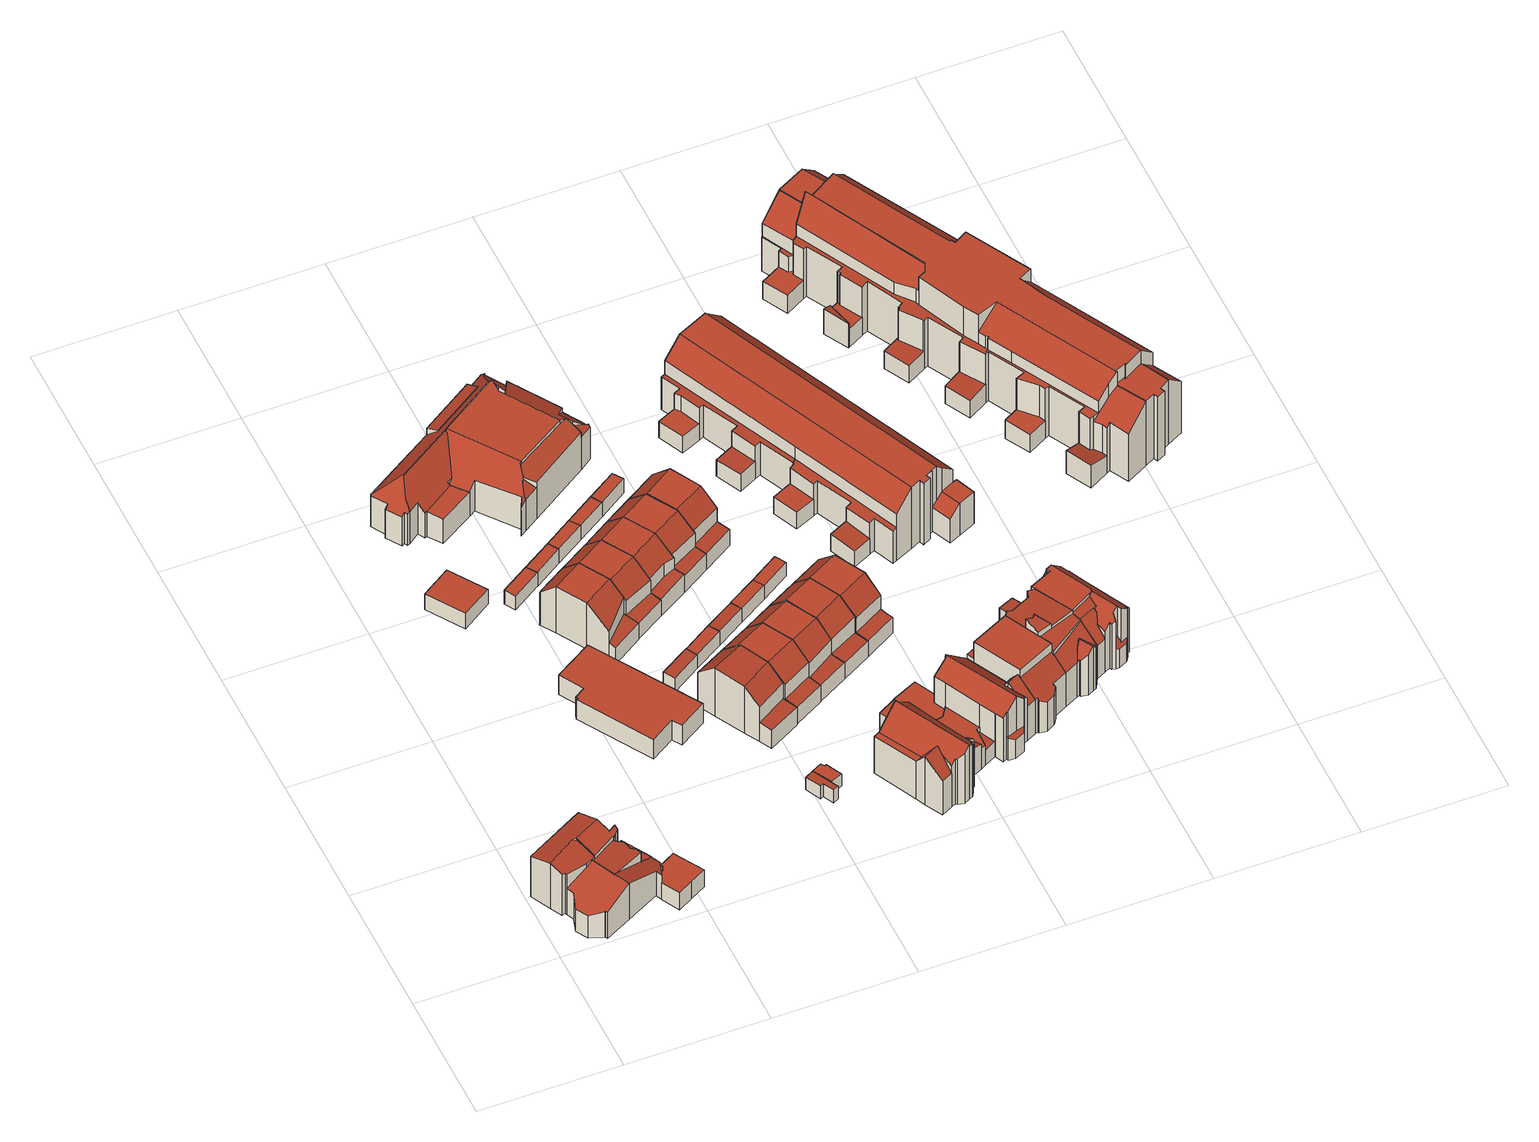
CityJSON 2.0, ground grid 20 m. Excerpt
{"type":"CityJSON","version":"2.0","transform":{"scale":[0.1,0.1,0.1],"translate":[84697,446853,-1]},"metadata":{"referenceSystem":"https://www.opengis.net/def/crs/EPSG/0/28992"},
"CityObjects":{
"building1":{"type":"Building","attributes":{"yearOfConstruction":1870},"geometry":[{"type":"MultiSurface","lod":"2","boundaries":[[[0,1,2,3,4,5,6,7,8,9,10,11,12,13,14,15,16,17,18,19,20,21,22,23,24,25]],[[16,15,26,27,28]],[[29,30,31,32]],[[20,19,33,34]],[[35,36,37,38]],[[15,14,39,26]],[[19,18,40,33]],[[13,12,41,42]],[[14,13,42,39]],[[12,11,43,41]],[[11,10,44,43]],[[45,46,47,48]],[[30,45,48,31]],[[49,50,51,52]],[[53,54,50,55]],[[9,8,56,57]],[[10,9,57,44]],[[5,4,58,59]],[[6,5,59,60]],[[3,2,61,62]],[[4,3,62,58]],[[63,25,24,64,65]],[[18,17,66,40]],[[17,16,28,66]],[[8,7,67,56]],[[7,6,60,68,67]],[[24,23,69,64]],[[70,69,71,72]],[[1,0,73,74]],[[2,1,74,61]],[[75,47,76,77]],[[78,79,75,77,80]],[[26,49,52,27]],[[21,20,34,81]],[[82,83,84]],[[47,46,85,86,76]],[[69,23,22,87,71]],[[85,70,72,86]],[[60,88,89,68]],[[88,35,38,89]],[[36,73,90,37]],[[84,91,92,82]],[[22,21,81,87]],[[73,0,25,63,90]],[[91,78,80,92]],[[93,94,29,32,95]],[[50,54,79,78,51]],[[65,96,63]],[[93,96,94]],[[55,97,53]],[[95,97,93]],[[26,39,42,41,43,44,57,56,55,50,49]],[[36,35,88,60,59,58,62,61,74,73]],[[81,34,33,40,83,82]],[[78,91,84,83,40,66,28,27,52,51]],[[97,95,32,31,48,47,75,79,54,53]],[[96,65,64,69,70,85,46,45,30,29,94]],[[97,55,56,67,68,89,38,37,90,63,96,93]],[[82,92,80,77,76,86,72,71,87,81]]],"semantics":{"surfaces":[{"type":"GroundSurface"},{"type":"WallSurface"},{"type":"RoofSurface"}],"values":[0,1,1,1,1,1,1,1,1,1,1,1,1,1,1,1,1,1,1,1,1,1,1,1,1,1,1,1,1,1,1,1,1,1,1,1,1,1,1,1,1,1,1,1,1,1,1,1,1,1,1,2,2,2,2,2,2,2,2]}}]},
"building2":{"type":"Building","attributes":{"yearOfConstruction":1996},"geometry":[{"type":"MultiSurface","lod":"2","boundaries":[[[98,99,100,101]],[[101,100,102,103]],[[100,99,104,102]],[[99,98,105,104]],[[98,101,103,105]],[[103,102,104,105]]],"semantics":{"surfaces":[{"type":"GroundSurface"},{"type":"WallSurface"},{"type":"RoofSurface"}],"values":[0,1,1,1,1,2]}}]},
"building3":{"type":"Building","attributes":{"yearOfConstruction":2024},"geometry":[{"type":"MultiSurface","lod":"2","boundaries":[[[106,107,108,109,110,111,112,113,114,115]],[[106,115,116,117]],[[115,114,118,116]],[[107,106,117,119]],[[114,113,120,118]],[[113,112,121,120]],[[112,111,122,121]],[[108,107,119,123]],[[109,108,123,124]],[[110,109,124,125]],[[111,110,125,122]],[[125,124,123,119,117,116,118,120,121,122]]],"semantics":{"surfaces":[{"type":"GroundSurface"},{"type":"WallSurface"},{"type":"RoofSurface"}],"values":[0,1,1,1,1,1,1,1,1,1,1,2]}}]},
"building4":{"type":"Building","attributes":{"yearOfConstruction":1978},"geometry":[{"type":"MultiSurface","lod":"2","boundaries":[[[126,127,128,129]],[[129,128,130,131]],[[128,127,132,130]],[[127,126,133,132]],[[126,129,131,133]],[[131,130,132,133]]],"semantics":{"surfaces":[{"type":"GroundSurface"},{"type":"WallSurface"},{"type":"RoofSurface"}],"values":[0,1,1,1,1,2]}}]},
"building5":{"type":"Building","attributes":{"yearOfConstruction":1978},"geometry":[{"type":"MultiSurface","lod":"2","boundaries":[[[134,135,136,137,138,139,140,141,142,143,144,145]],[[136,135,146,147]],[[137,136,147,148]],[[140,139,149,150]],[[141,140,150,151]],[[139,138,152,149]],[[151,152,153,154]],[[142,141,151,154,155]],[[135,134,156,146]],[[143,142,155,157]],[[145,144,158,159]],[[144,143,157,158]],[[134,145,159,156]],[[152,138,137,148,153]],[[151,150,149,152]],[[155,148,147,157]],[[159,158,157,147,146,156]],[[148,155,154,153]]],"semantics":{"surfaces":[{"type":"GroundSurface"},{"type":"WallSurface"},{"type":"RoofSurface"}],"values":[0,1,1,1,1,1,1,1,1,1,1,1,1,1,2,2,2,2]}}]},
"building6":{"type":"Building","attributes":{"yearOfConstruction":1978},"geometry":[{"type":"MultiSurface","lod":"2","boundaries":[[[160,161,162,163]],[[163,162,164,130]],[[162,161,165,164]],[[161,160,132,165]],[[160,163,130,132]],[[130,164,165,132]]],"semantics":{"surfaces":[{"type":"GroundSurface"},{"type":"WallSurface"},{"type":"RoofSurface"}],"values":[0,1,1,1,1,2]}}]},
"building7":{"type":"Building","attributes":{"yearOfConstruction":1978},"geometry":[{"type":"MultiSurface","lod":"2","boundaries":[[[166,167,168,169]],[[167,166,170,171]],[[168,167,171,172]],[[169,168,172,173]],[[166,169,173,170]],[[173,172,171,170]]],"semantics":{"surfaces":[{"type":"GroundSurface"},{"type":"WallSurface"},{"type":"RoofSurface"}],"values":[0,1,1,1,1,2]}}]},
"building8":{"type":"Building","attributes":{"yearOfConstruction":1918},"geometry":[{"type":"MultiSurface","lod":"2","boundaries":[[[174,175,176,177,178,179,180]],[[174,180,181,182]],[[179,178,183,184]],[[178,177,185,183]],[[177,176,186,185]],[[180,179,184,181]],[[176,175,187,186]],[[175,174,182,187]],[[182,181,184,183,185,186,187]]],"semantics":{"surfaces":[{"type":"GroundSurface"},{"type":"WallSurface"},{"type":"RoofSurface"}],"values":[0,1,1,1,1,1,1,1,2]}}]},
"building9":{"type":"Building","attributes":{"yearOfConstruction":1978},"geometry":[{"type":"MultiSurface","lod":"2","boundaries":[[[188,189,190,191,192,193,194,195,196,197]],[[191,190,198,149]],[[190,189,199,198]],[[196,195,146,200]],[[195,194,147,146]],[[194,193,201,147]],[[192,191,149,202]],[[202,199,203,204]],[[197,196,200,205]],[[188,197,205,206]],[[193,192,202,204,201]],[[199,189,188,206,203]],[[202,149,198,199]],[[205,200,146,147]],[[205,147,201,206]],[[206,201,204,203]]],"semantics":{"surfaces":[{"type":"GroundSurface"},{"type":"WallSurface"},{"type":"RoofSurface"}],"values":[0,1,1,1,1,1,1,1,1,1,1,1,2,2,2,2]}}]},
"building10":{"type":"Building","attributes":{"yearOfConstruction":1847},"geometry":[{"type":"MultiSurface","lod":"2","boundaries":[[[207,208,209,210,211,212,213,214,215,216,217,218,219,220,221,222,223,224,225,226,227,228,229,230,231,232,233]],[[216,215,234,235]],[[217,216,235,236]],[[215,214,237,234]],[[214,213,238,239,237]],[[240,241,242,243]],[[211,210,244,245]],[[246,247,248,249]],[[250,220,219,251,252]],[[250,252,253]],[[231,230,254,255]],[[210,209,256,244]],[[257,258,259,260]],[[209,208,261,256]],[[221,220,250,262]],[[263,264,265]],[[258,266,259]],[[260,267,257]],[[268,267,261]],[[249,269,246]],[[225,224,270,271]],[[270,224,223,272,273]],[[232,231,255,274,275]],[[255,276,274]],[[265,277,254,278,263]],[[265,279,277]],[[233,232,275,280]],[[281,282,283,284]],[[270,273,285]],[[223,222,286,272]],[[212,211,245,287]],[[213,212,287,238]],[[238,288,239]],[[254,230,229,240,243,278]],[[229,228,289,240]],[[290,286,291,292]],[[293,294,295]],[[296,294,297]],[[297,298,296]],[[299,298,300]],[[247,301,302]],[[247,302,303,304,248]],[[261,208,207,305,268]],[[306,307,242]],[[308,309,310]],[[228,227,311,312,289]],[[227,226,313,311]],[[314,315,313]],[[284,316,281]],[[317,318,319]],[[271,318,320]],[[295,317,319,293]],[[242,241,321,306]],[[311,321,312]],[[286,222,221,262,322,291]],[[262,323,324,322]],[[323,290,292,324]],[[218,217,236,325]],[[219,218,325,251]],[[282,308,310,283]],[[207,233,280,305]],[[313,226,225,271,320,314]],[[303,299,300,304]],[[267,260,244,256,261]],[[247,246,288,238,287,245,244,260,259,266,301]],[[321,311,313,315,326,307,306]],[[319,318,271,270,285,327,300,298,297,294,293]],[[321,241,240,289,312]],[[292,291,322,324]],[[325,236,235,234,237,239,288,246,269,253,252,251]],[[300,327,285,273,272,286,290,323,262,250,253,269,249,248,304]],[[264,263,278,243,242,307,326,309,308,282,281,316]],[[276,255,254,277,279]],[[316,284,283,303,302,301,266,258,257,267,268,305,280,275,274,276,279,265,264]],[[320,318,317,310,309,326,315,314]],[[303,283,310,317,295,294,296,298,299]]],"semantics":{"surfaces":[{"type":"GroundSurface"},{"type":"WallSurface"},{"type":"RoofSurface"}],"values":[0,1,1,1,1,1,1,1,1,1,1,1,1,1,1,1,1,1,1,1,1,1,1,1,1,1,1,1,1,1,1,1,1,1,1,1,1,1,1,1,1,1,1,1,1,1,1,1,1,1,1,1,1,1,1,1,1,1,1,1,1,1,1,2,2,2,2,2,2,2,2,2,2,2,2,2]}}]},
"building11":{"type":"Building","attributes":{"yearOfConstruction":1978},"geometry":[{"type":"MultiSurface","lod":"2","boundaries":[[[328,329,330,331,332,333,334,335,336,337]],[[337,336,338,339]],[[336,335,340,338]],[[341,340,342,343]],[[332,331,344,345]],[[331,330,346,344]],[[328,337,339,341]],[[333,332,345,347]],[[334,333,347,348]],[[340,335,334,348,342]],[[330,329,349,346]],[[329,328,341,343,349]],[[339,338,340,341]],[[345,344,346,347]],[[348,347,346,349]],[[343,342,348,349]]],"semantics":{"surfaces":[{"type":"GroundSurface"},{"type":"WallSurface"},{"type":"RoofSurface"}],"values":[0,1,1,1,1,1,1,1,1,1,1,1,2,2,2,2]}}]},
"building12":{"type":"Building","attributes":{"yearOfConstruction":1918},"geometry":[{"type":"MultiSurface","lod":"2","boundaries":[[[350,351,352,353,354,355]],[[352,351,356,357]],[[353,352,357,358]],[[350,355,359,181]],[[351,350,181,356]],[[355,354,360,359]],[[354,353,358,360]],[[358,357,356,181,359,360]]],"semantics":{"surfaces":[{"type":"GroundSurface"},{"type":"WallSurface"},{"type":"RoofSurface"}],"values":[0,1,1,1,1,1,1,2]}}]},
"building13":{"type":"Building","attributes":{"yearOfConstruction":1978},"geometry":[{"type":"MultiSurface","lod":"2","boundaries":[[[161,361,362,162]],[[162,362,363,164]],[[362,361,364,363]],[[361,161,165,364]],[[161,162,164,165]],[[164,363,364,165]]],"semantics":{"surfaces":[{"type":"GroundSurface"},{"type":"WallSurface"},{"type":"RoofSurface"}],"values":[0,1,1,1,1,2]}}]},
"building14":{"type":"Building","attributes":{"yearOfConstruction":1978},"geometry":[{"type":"MultiSurface","lod":"2","boundaries":[[[169,365,366,166]],[[166,366,367,170]],[[366,365,368,367]],[[365,169,369,368]],[[169,166,170,369]],[[170,367,368,369]]],"semantics":{"surfaces":[{"type":"GroundSurface"},{"type":"WallSurface"},{"type":"RoofSurface"}],"values":[0,1,1,1,1,2]}}]},
"building15":{"type":"Building","attributes":{"yearOfConstruction":1978},"geometry":[{"type":"MultiSurface","lod":"2","boundaries":[[[370,371,372,373,190,374,188,197,196,375]],[[190,373,376,377]],[[374,190,377,378]],[[378,379,380,381]],[[375,196,200,382]],[[196,197,205,200]],[[370,375,382,383]],[[197,188,206,205]],[[188,374,378,381,206]],[[371,370,383,384]],[[373,372,385,376]],[[379,385,386,380]],[[385,372,371,384,386]],[[382,200,205,383]],[[383,205,206,384]],[[379,378,377,376,385]],[[384,206,381,380,386]]],"semantics":{"surfaces":[{"type":"GroundSurface"},{"type":"WallSurface"},{"type":"RoofSurface"}],"values":[0,1,1,1,1,1,1,1,1,1,1,1,1,2,2,2,2]}}]},
"building16":{"type":"Building","attributes":{"yearOfConstruction":1978},"geometry":[{"type":"MultiSurface","lod":"2","boundaries":[[[387,388,389,390,391,392,393,394,395,396]],[[391,390,397,338]],[[398,399,400,401]],[[396,395,345,402]],[[399,389,388,403,400]],[[395,394,404,345]],[[387,396,402,405]],[[390,389,399,397]],[[394,393,348,404]],[[393,392,398,401,348]],[[392,391,338,398]],[[388,387,405,403]],[[402,345,404,405]],[[338,397,399,398]],[[403,405,404,348]],[[348,401,400,403]]],"semantics":{"surfaces":[{"type":"GroundSurface"},{"type":"WallSurface"},{"type":"RoofSurface"}],"values":[0,1,1,1,1,1,1,1,1,1,1,1,2,2,2,2]}}]},
"building17":{"type":"Building","attributes":{"yearOfConstruction":1978},"geometry":[{"type":"MultiSurface","lod":"2","boundaries":[[[361,406,407,362]],[[362,407,408,363]],[[407,406,409,408]],[[406,361,364,409]],[[361,362,363,364]],[[363,408,409,364]]],"semantics":{"surfaces":[{"type":"GroundSurface"},{"type":"WallSurface"},{"type":"RoofSurface"}],"values":[0,1,1,1,1,2]}}]},
"building18":{"type":"Building","attributes":{"yearOfConstruction":1978},"geometry":[{"type":"MultiSurface","lod":"2","boundaries":[[[410,366,365,411]],[[366,410,412,413]],[[365,366,413,368]],[[411,365,368,414]],[[410,411,414,412]],[[414,368,413,412]]],"semantics":{"surfaces":[{"type":"GroundSurface"},{"type":"WallSurface"},{"type":"RoofSurface"}],"values":[0,1,1,1,1,2]}}]},
"building19":{"type":"Building","attributes":{"yearOfConstruction":1978},"geometry":[{"type":"MultiSurface","lod":"2","boundaries":[[[415,373,416,371,370,375,417,418,419,420]],[[373,415,421,422]],[[416,373,422,423]],[[423,424,425,426]],[[417,375,382,427]],[[375,370,383,382]],[[418,417,427,428]],[[415,420,424,421]],[[419,418,428,429]],[[371,416,423,426,384]],[[370,371,384,383]],[[424,420,419,429,425]],[[427,382,383,428]],[[424,423,422,421]],[[384,429,428,383]],[[429,384,426,425]]],"semantics":{"surfaces":[{"type":"GroundSurface"},{"type":"WallSurface"},{"type":"RoofSurface"}],"values":[0,1,1,1,1,1,1,1,1,1,1,1,2,2,2,2]}}]},
"building20":{"type":"Building","attributes":{"yearOfConstruction":1978},"geometry":[{"type":"MultiSurface","lod":"2","boundaries":[[[430,431,432,433,434,435,436,437,438,439]],[[439,438,440,397]],[[438,437,441,440]],[[442,441,443,444]],[[430,439,397,442]],[[431,430,442,444,445]],[[432,431,445,446]],[[441,437,436,447,443]],[[436,435,448,447]],[[433,432,446,402]],[[435,434,449,448]],[[434,433,402,449]],[[397,440,441,442]],[[445,444,443,447]],[[446,445,447,448]],[[402,446,448,449]]],"semantics":{"surfaces":[{"type":"GroundSurface"},{"type":"WallSurface"},{"type":"RoofSurface"}],"values":[0,1,1,1,1,1,1,1,1,1,1,1,2,2,2,2]}}]},
"building21":{"type":"Building","attributes":{"yearOfConstruction":1978},"geometry":[{"type":"MultiSurface","lod":"2","boundaries":[[[406,450,451,407]],[[407,451,452,408]],[[451,450,453,452]],[[450,406,409,453]],[[406,407,408,409]],[[408,452,453,409]]],"semantics":{"surfaces":[{"type":"GroundSurface"},{"type":"WallSurface"},{"type":"RoofSurface"}],"values":[0,1,1,1,1,2]}}]},
"building22":{"type":"Building","attributes":{"yearOfConstruction":1913},"geometry":[{"type":"MultiSurface","lod":"2","boundaries":[[[454,455,456,457,458,459,460,461,462,463,464,465,466,467,468,469,470,471,472,473,474,475,476,477]],[[468,467,478,479]],[[467,466,480,478]],[[464,463,481,482]],[[466,465,483,480]],[[462,461,484,485]],[[463,462,485,481]],[[476,475,486,487]],[[488,486,489,490]],[[460,459,491,492,493]],[[454,477,494,495]],[[455,454,495,496]],[[471,470,497,498]],[[472,471,498,499]],[[477,476,487,494]],[[486,475,474,500,489]],[[465,464,482,483]],[[461,460,493,484]],[[501,502,503,504]],[[458,457,501,504,505]],[[506,507,508,509,510]],[[511,456,455,496,512]],[[502,507,506,503]],[[459,458,505,491]],[[491,506,510,492]],[[513,514,515]],[[516,511,512,517]],[[457,456,511,501]],[[474,473,518,500]],[[473,472,499,518]],[[519,513,515,520]],[[470,469,521,497]],[[520,522,519]],[[523,522,521]],[[521,469,468,479,523]],[[517,524,525,526]],[[524,488,490,525]],[[508,516,517,526,509]],[[491,505,504,503,506]],[[527,500,518,499]],[[499,498,515,514,527]],[[522,520,515,498,497,521]],[[526,525,490,483,482,481,485,484,493,492,510,509]],[[524,517,512,496,495,494,487,486,488]],[[490,489,500,527,514,513,519,522,523,479,478,480,483]],[[508,507,502,501,511,516]]],"semantics":{"surfaces":[{"type":"GroundSurface"},{"type":"WallSurface"},{"type":"RoofSurface"}],"values":[0,1,1,1,1,1,1,1,1,1,1,1,1,1,1,1,1,1,1,1,1,1,1,1,1,1,1,1,1,1,1,1,1,1,1,1,1,1,2,2,2,2,2,2,2,2]}}]},
"building23":{"type":"Building","attributes":{"yearOfConstruction":1978},"geometry":[{"type":"MultiSurface","lod":"2","boundaries":[[[528,410,411,529]],[[410,528,530,412]],[[411,410,412,531]],[[529,411,531,532]],[[528,529,532,530]],[[532,531,412,530]]],"semantics":{"surfaces":[{"type":"GroundSurface"},{"type":"WallSurface"},{"type":"RoofSurface"}],"values":[0,1,1,1,1,2]}}]},
"building24":{"type":"Building","attributes":{"yearOfConstruction":1978},"geometry":[{"type":"MultiSurface","lod":"2","boundaries":[[[533,534,535,417,536,537,538,539,540,415]],[[415,540,541,421]],[[535,534,542,543]],[[536,417,427,544]],[[417,535,543,427]],[[538,537,545,546]],[[537,536,544,545]],[[540,539,547,541]],[[547,539,538,546,548]],[[534,533,549,550,542]],[[533,415,421,549]],[[549,547,548,550]],[[544,427,543,545]],[[546,545,543,542]],[[548,546,542,550]],[[549,421,541,547]]],"semantics":{"surfaces":[{"type":"GroundSurface"},{"type":"WallSurface"},{"type":"RoofSurface"}],"values":[0,1,1,1,1,1,1,1,1,1,1,1,2,2,2,2]}}]},
"building25":{"type":"Building","attributes":{"yearOfConstruction":1978},"geometry":[{"type":"MultiSurface","lod":"2","boundaries":[[[435,434,551,552,553,554,555,438,437,556]],[[438,555,557,558]],[[435,556,559,560]],[[551,434,449,561]],[[556,437,441,443,559]],[[553,552,562,563]],[[434,435,560,449]],[[552,551,561,562]],[[564,554,553,563,565]],[[441,564,565,443]],[[437,438,558,441]],[[555,554,564,557]],[[562,560,559,563]],[[561,449,560,562]],[[565,563,559,443]],[[564,441,558,557]]],"semantics":{"surfaces":[{"type":"GroundSurface"},{"type":"WallSurface"},{"type":"RoofSurface"}],"values":[0,1,1,1,1,1,1,1,1,1,1,1,2,2,2,2]}}]},
"building26":{"type":"Building","attributes":{"yearOfConstruction":1978},"geometry":[{"type":"MultiSurface","lod":"2","boundaries":[[[566,528,529,567]],[[528,566,568,569]],[[529,528,569,532]],[[567,529,532,570]],[[566,567,570,568]],[[570,532,569,568]]],"semantics":{"surfaces":[{"type":"GroundSurface"},{"type":"WallSurface"},{"type":"RoofSurface"}],"values":[0,1,1,1,1,2]}}]},
"building27":{"type":"Building","attributes":{"yearOfConstruction":1978},"geometry":[{"type":"MultiSurface","lod":"2","boundaries":[[[571,555,572,573,574,551,575,576,577,578,579]],[[572,555,557,580]],[[573,572,580,581,582]],[[571,579,583,584]],[[555,571,584,557]],[[551,574,585,561]],[[580,586,587,581]],[[579,578,586,583]],[[586,578,577,588,587]],[[575,551,561,589]],[[576,575,589,590]],[[574,573,582,585]],[[577,576,590,588]],[[586,580,557,584,583]],[[582,581,587,588]],[[590,589,561,585]],[[590,585,582,588]]],"semantics":{"surfaces":[{"type":"GroundSurface"},{"type":"WallSurface"},{"type":"RoofSurface"}],"values":[0,1,1,1,1,1,1,1,1,1,1,1,1,2,2,2,2]}}]},
"building28":{"type":"Building","attributes":{"yearOfConstruction":1913},"geometry":[{"type":"MultiSurface","lod":"2","boundaries":[[[591,592,593,594,595,596,597,598,599,600,601,602,603,604,605,606,607,458,608,455,454,609,610,611,612]],[[613,614,615,616,617]],[[618,619,620,621]],[[596,595,622,623,624]],[[595,594,625,622]],[[626,627,628,629,630]],[[631,626,630,632]],[[609,454,633,634]],[[610,609,634,635]],[[603,602,636,637,638]],[[594,593,639,625]],[[622,640,623]],[[641,640,642]],[[605,604,643,644]],[[604,603,638,643]],[[645,614,613,646]],[[647,645,646,648]],[[458,607,647,648,649]],[[636,618,621,637]],[[602,601,650,636]],[[601,600,651,650]],[[600,599,652,651]],[[619,598,597,653,620]],[[597,596,624,653]],[[599,598,619,652]],[[654,608,458,649,655]],[[455,608,654,496]],[[454,455,496,633]],[[627,656,657,628]],[[656,654,655,657]],[[611,610,635,658]],[[658,631,632,659]],[[612,611,658,659,660]],[[615,606,605,644,616]],[[607,606,615,647]],[[642,661,641]],[[662,663,664]],[[593,592,662,664,639]],[[592,591,665,662]],[[628,613,617,629]],[[591,612,660,665]],[[640,622,625,639,642]],[[619,618,636,650,651,652]],[[658,635,634,633,496,654,656,627,626,631]],[[615,614,645,647]],[[664,663,661,642,639]],[[617,616,644,643,638,637,621,660,659,632,630,629]],[[628,657,655,649,648,646,613]],[[660,621,620,653,624,623,640,641,661,663,662,665]]],"semantics":{"surfaces":[{"type":"GroundSurface"},{"type":"WallSurface"},{"type":"RoofSurface"}],"values":[0,1,1,1,1,1,1,1,1,1,1,1,1,1,1,1,1,1,1,1,1,1,1,1,1,1,1,1,1,1,1,1,1,1,1,1,1,1,1,1,1,2,2,2,2,2,2,2,2]}}]},
"building29":{"type":"Building","attributes":{"yearOfConstruction":1913},"geometry":[{"type":"MultiSurface","lod":"2","boundaries":[[[666,667,668,669,670,671,672,673,674,675,594,676,677,591]],[[675,674,678,679]],[[674,673,680,678]],[[594,675,679,625]],[[676,594,625,681]],[[673,672,682,680]],[[671,670,683,684]],[[672,671,684,682]],[[591,677,685,686]],[[685,677,676,681,687,688]],[[670,669,689,683]],[[669,668,690,689]],[[681,690,691,687]],[[690,668,667,692,693,691]],[[692,685,688,693]],[[667,666,694,692]],[[666,591,686,694]],[[681,625,679,678,680,682,684,683,689,690]],[[688,687,691,693]],[[686,685,692,694]]],"semantics":{"surfaces":[{"type":"GroundSurface"},{"type":"WallSurface"},{"type":"RoofSurface"}],"values":[0,1,1,1,1,1,1,1,1,1,1,1,1,1,1,1,1,2,2,2]}}]},
"building30":{"type":"Building","attributes":{"yearOfConstruction":1913},"geometry":[{"type":"MultiSurface","lod":"2","boundaries":[[[669,695,696,697,698,699,700,701,702,703,704,705,706,707,708,709,710,711,712,713]],[[712,711,714,715]],[[711,710,716,714]],[[700,699,717,718]],[[719,720,721]],[[713,712,715,722]],[[708,707,723,724]],[[707,706,725,723]],[[696,695,726,727,728]],[[728,729,730,731,732]],[[705,704,733,734]],[[735,736,737,738]],[[739,740,741,742]],[[743,735,738,744]],[[730,743,744,731]],[[706,705,734,745,725]],[[734,746,745]],[[710,709,747,716]],[[709,708,724,747]],[[748,749,750,751]],[[749,752,753,750]],[[754,702,701,748,751,755]],[[695,669,756,726]],[[736,697,696,728,732,737]],[[704,703,757,733]],[[757,703,702,754,758]],[[699,698,759,717]],[[740,759,760,741]],[[759,698,697,736,760]],[[701,700,718,748]],[[752,739,742,753]],[[669,713,722,756]],[[726,757,758,727]],[[721,761,719]],[[729,754,755,730]],[[724,723,725,745,746,720,719,747]],[[732,731,744,738,737]],[[752,749,748,718,717,759,740,739]],[[721,720,746,734,733,757,726,756,722,761]],[[729,728,727,758,754]],[[761,722,715,714,716,747,719]],[[755,751,750,753,742,741,760,736,735,743,730]]],"semantics":{"surfaces":[{"type":"GroundSurface"},{"type":"WallSurface"},{"type":"RoofSurface"}],"values":[0,1,1,1,1,1,1,1,1,1,1,1,1,1,1,1,1,1,1,1,1,1,1,1,1,1,1,1,1,1,1,1,1,1,1,2,2,2,2,2,2,2]}}]},
"building31":{"type":"Building","attributes":{"yearOfConstruction":1978},"geometry":[{"type":"MultiSurface","lod":"2","boundaries":[[[762,763,764,765,766,767,768,769,770,771,772,773,774,775,776,777,778,779,780,781,782,783,784,785,786,787,788,789,790,791,792,793,794,795,796,797,798,799,800,801,802,803,804,805,806,807,808]],[[799,798,809,810]],[[769,768,811,812]],[[800,799,810,813]],[[809,798,797,814,815]],[[816,817,818,819]],[[793,792,820,821]],[[794,793,821,822]],[[792,791,823,820]],[[789,788,824,825]],[[826,827,828,829]],[[784,783,830,831]],[[783,782,832,830]],[[781,780,833,834]],[[773,772,835,836]],[[774,773,836,837,838]],[[771,770,839,840]],[[841,839,842,843]],[[839,770,769,812,842]],[[772,771,840,835]],[[807,806,844,845]],[[767,766,846,847]],[[847,848,849,850]],[[787,786,851,852]],[[806,805,853,844]],[[805,804,854,853]],[[845,854,855,856]],[[802,801,857,858,859]],[[791,790,860,823]],[[790,789,825,861,860]],[[803,802,859,862]],[[854,804,803,862,855]],[[863,816,819,864]],[[766,765,865,846]],[[765,764,848,865]],[[768,767,847,850,811]],[[848,764,763,866,849]],[[785,784,831,867,868]],[[779,778,869,870]],[[780,779,870,833]],[[871,869,872,873]],[[869,778,777,874,872]],[[788,787,852,824]],[[786,785,868,851]],[[831,875,876,867]],[[782,781,834,832]],[[877,871,873,878]],[[827,876,879,828]],[[880,816,881]],[[763,762,880,881,866]],[[817,795,794,822,818]],[[776,775,882,863]],[[775,774,838,882]],[[777,776,863,864,874]],[[797,796,883,814]],[[796,795,817,883]],[[808,807,845,856,884]],[[801,800,813,857]],[[857,809,815,858]],[[762,808,884,880]],[[836,841,843,837]],[[885,826,829,886]],[[825,885,886,861]],[[876,875,877,878,879]],[[845,844,853,854]],[[848,847,846,865]],[[851,868,867,876,827]],[[843,842,812,811,850,849,866,881,816,863,882,838,837]],[[874,864,819,818,822]],[[857,813,810,809]],[[884,856,855,862,859,858,815,814,883,817,816,880]],[[825,824,852,851,827,826,885]],[[836,835,840,839,841]],[[875,831,830,832,834,833,870,869,871,877]],[[829,828,879,878,873]],[[873,872,874,822,821,820,823,860,861,886,829]]],"semantics":{"surfaces":[{"type":"GroundSurface"},{"type":"WallSurface"},{"type":"RoofSurface"}],"values":[0,1,1,1,1,1,1,1,1,1,1,1,1,1,1,1,1,1,1,1,1,1,1,1,1,1,1,1,1,1,1,1,1,1,1,1,1,1,1,1,1,1,1,1,1,1,1,1,1,1,1,1,1,1,1,1,1,1,1,1,1,1,1,1,2,2,2,2,2,2,2,2,2,2,2,2]}}]},
"building32":{"type":"Building","attributes":{"yearOfConstruction":1912},"geometry":[{"type":"MultiSurface","lod":"2","boundaries":[[[887,888,889,890]],[[890,889,891,892]],[[889,888,893,891]],[[888,887,894,893]],[[887,890,892,894]],[[892,891,893,894]]],"semantics":{"surfaces":[{"type":"GroundSurface"},{"type":"WallSurface"},{"type":"RoofSurface"}],"values":[0,1,1,1,1,2]}}]},
"building33":{"type":"Building","attributes":{"yearOfConstruction":1913},"geometry":[{"type":"MultiSurface","lod":"2","boundaries":[[[895,896,897,898,899,900,901,902,903,904,905,906,907,908,909,910,911,912,913,914,915,916,917]],[[907,906,918,919]],[[906,905,920,921,918]],[[922,908,907,919,923]],[[900,899,924,925]],[[920,926,927,921]],[[905,904,928,920]],[[929,930,931,932]],[[926,929,932,927]],[[904,903,933,928]],[[930,934,935,931]],[[901,900,925,936]],[[934,902,901,936,935]],[[910,909,937,938]],[[939,895,917,940,941]],[[942,939,941,943]],[[896,895,939,944]],[[897,896,944,945]],[[917,916,946,940]],[[916,915,947,946]],[[915,914,948,949,947]],[[911,910,938,950]],[[914,913,951,948]],[[909,908,922,937]],[[923,952,922]],[[913,912,953,951]],[[953,912,911,950,954,955]],[[948,956,957,949]],[[956,953,955,957]],[[899,898,942,943,924]],[[958,959,960]],[[961,958,960,962]],[[950,963,964,954]],[[962,965,961]],[[903,902,934,933]],[[966,967,968]],[[963,967,964]],[[969,966,968,970]],[[898,897,945,942]],[[970,971,969]],[[956,948,951,953]],[[965,962,938,937,922,952]],[[934,930,929,926,920,928,933]],[[971,970,968,932,931,935,936,925,924,943,941,940,946,947]],[[945,944,939,942]],[[963,950,938,962,960,959]],[[959,958,961,965,952,923,919,918,921,927,932,968,967,963]],[[947,949,957,955,954,964,967,966,969,971]]],"semantics":{"surfaces":[{"type":"GroundSurface"},{"type":"WallSurface"},{"type":"RoofSurface"}],"values":[0,1,1,1,1,1,1,1,1,1,1,1,1,1,1,1,1,1,1,1,1,1,1,1,1,1,1,1,1,1,1,1,1,1,1,1,1,1,1,1,2,2,2,2,2,2,2,2]}}]},
"building34":{"type":"Building","attributes":{"yearOfConstruction":1978},"geometry":[{"type":"MultiSurface","lod":"2","boundaries":[[[972,973,974,975,976,977,978,979,980,981,982,983,984,985,986,987,988,989,990,991,992,993,994,995,996,997,998,999,1000,1001,1002,1003,1004,1005,1006,1007,1008,1009,1010,1011,1012,1013,1014,1015,1016,1017,1018,1019,1020,1021,1022,1023,1024,1025,1026]],[[1027,1028,1029,1030]],[[1031,1032,1033]],[[1021,1020,1028,1034]],[[1035,1036,1037,1038]],[[1039,1040,1041,1042]],[[1022,1021,1034,1043]],[[1044,1045,1046,1047]],[[1015,1014,1045,1048]],[[1049,1005,1004,1050,1051]],[[1012,1011,1052,1053,1054]],[[1010,1009,1055,1056]],[[1052,1057,1058,1053]],[[1057,1059,1060,1061,1058]],[[1062,1008,1007,1063,1064]],[[1007,1006,1065,1063]],[[1004,1003,1066,1050]],[[1003,1002,1067,1066]],[[1002,1001,1068,1067]],[[1033,1000,999,1069,1031]],[[1024,1023,1070,1071,1072]],[[1070,1027,1030,1071]],[[995,994,1073,1074]],[[1075,981,980,1076,1077]],[[992,991,1078,1079,1080]],[[1081,1075,1077,1082]],[[988,987,1083,1084]],[[982,981,1075,1085]],[[989,988,1084,1086,1087]],[[1084,1088,1089,1086]],[[983,982,1085,1090,1091]],[[1092,1093,1094,1095,1096,1097]],[[1098,1099,1092,1097,1100]],[[980,979,1101,1076]],[[1023,1022,1043,1070]],[[1102,1103,1104,1105]],[[1103,1106,1107,1104]],[[1013,1012,1054,1108]],[[1095,1039,1042,1096]],[[984,983,1091,1109]],[[1018,1017,1110,1111,1112]],[[973,972,1113,1114]],[[1019,1018,1112,1115]],[[979,978,1081,1082,1101]],[[1116,985,984,1109,1117]],[[978,977,1118,1081]],[[1119,1118,1120,1121]],[[990,989,1087,1122]],[[987,986,1123,1083]],[[1094,1124,1125,1095]],[[986,985,1116,1123]],[[1126,1116,1117,1127]],[[1118,977,976,1128,1120]],[[976,975,1129,1128]],[[1011,1010,1056,1052]],[[1045,1014,1013,1108,1046]],[[1130,1131,1132,1133,1134]],[[1135,1062,1064,1136]],[[1009,1008,1062,1055]],[[991,990,1122,1078]],[[1137,1138,1139]],[[1140,1141,1142,1143,1144]],[[1142,1145,1143]],[[1036,1146,1147,1037]],[[1148,1149,1150,1151]],[[1149,1152,1153,1150]],[[993,992,1080,1154,1155]],[[1080,1093,1092,1154]],[[1156,1102,1105,1157]],[[1006,1005,1049,1065]],[[1016,1015,1048,1158]],[[1110,1044,1047,1111]],[[1017,1016,1158,1110]],[[1001,1000,1033,1068]],[[1159,1160,1161]],[[994,993,1155,1073]],[[1159,1099,1098,1160]],[[1162,1098,1100,1163]],[[1152,1164,1165,1153]],[[1074,1159,1161,1166]],[[1139,1167,1168,1137]],[[1167,997,996,1169,1170,1168]],[[1169,1171,1172,1170]],[[1106,1173,1174,1175,1107]],[[1174,998,997,1167,1175]],[[1176,1177,1178,1126,1127,1179]],[[1124,1176,1179,1125]],[[1088,1178,1177,1089]],[[1180,1119,1121,1181]],[[1085,1180,1181,1090]],[[974,973,1114,1148]],[[1182,1183,1184,1185]],[[1164,1182,1185,1165]],[[972,1026,1183,1113]],[[1183,1026,1025,1186,1184]],[[1078,1187,1188,1079]],[[1189,1190,1191,1192]],[[1146,1193,1194,1147]],[[1171,1195,1196,1172]],[[1195,1197,1196]],[[1141,1198,1199,1142]],[[1040,1200,1201,1041]],[[1198,1035,1038,1199]],[[1132,1156,1157,1133]],[[1131,1049,1051,1132]],[[996,995,1074,1166,1169]],[[1163,1202,1162]],[[1192,1202,1189]],[[1190,1201,1203,1191]],[[1187,1177,1176,1188]],[[999,998,1174,1069]],[[1106,1032,1173]],[[975,974,1148,1151,1129]],[[1028,1020,1019,1115,1029]],[[1059,1135,1136,1060]],[[1060,1193,1061]],[[1201,1200,1140,1144,1203]],[[1193,1130,1134,1194]],[[1025,1024,1072,1186]],[[1043,1034,1028,1027,1070]],[[1082,1077,1076,1101]],[[1158,1048,1045,1044,1110]],[[1155,1154,1092,1099,1159]],[[1074,1073,1155,1159]],[[1167,1139,1138,1107,1175]],[[1088,1084,1083,1123,1116,1126,1178]],[[1187,1078,1122,1087,1086,1089,1177]],[[1085,1075,1081,1118,1119,1180]],[[1183,1182,1164,1152,1149,1148,1114,1113]],[[1166,1161,1160,1197,1195,1171,1169]],[[1190,1189,1202,1163,1100,1097,1096,1042,1041,1201]],[[1176,1124,1094,1093,1080,1079,1188]],[[1106,1103,1102,1156,1132,1051,1050,1066,1067,1068,1033,1032]],[[1032,1031,1069,1174,1173]],[[1059,1057,1052,1056,1055,1062,1135]],[[1193,1146,1036,1204,1205,1115,1112,1111,1047,1046,1108,1054,1053,1058,1061]],[[1193,1060,1136,1064,1063,1065,1049,1131,1130]],[[1144,1143,1145,1157,1105,1104,1107,1138,1137,1168,1170,1172,1196,1197,1160,1098,1162,1202,1192,1191,1203]],[[1134,1133,1157,1145,1142,1199,1038,1037,1147,1194]],[[1072,1071,1030,1029,1115,1205,1204,1036,1035,1198,1141,1140,1200,1040,1039,1095,1125,1179,1127,1117,1109,1091,1090,1181,1121,1120,1128,1129,1151,1150,1153,1165,1185,1184,1186]]],"semantics":{"surfaces":[{"type":"GroundSurface"},{"type":"WallSurface"},{"type":"RoofSurface"}],"values":[0,1,1,1,1,1,1,1,1,1,1,1,1,1,1,1,1,1,1,1,1,1,1,1,1,1,1,1,1,1,1,1,1,1,1,1,1,1,1,1,1,1,1,1,1,1,1,1,1,1,1,1,1,1,1,1,1,1,1,1,1,1,1,1,1,1,1,1,1,1,1,1,1,1,1,1,1,1,1,1,1,1,1,1,1,1,1,1,1,1,1,1,1,1,1,1,1,1,1,1,1,1,1,1,1,1,1,1,1,1,1,1,1,1,1,1,1,1,1,2,2,2,2,2,2,2,2,2,2,2,2,2,2,2,2,2,2,2,2,2]}}]}
},
"vertices":[
[165,68,7],[165,67,7],[188,80,7],[212,38,7],[189,25,7],[168,14,7],[155,39,7],[151,48,7],[104,24,7],[67,5,7],[65,8,7],[64,8,7],[45,15,7],[35,32,7],[41,52,7],[36,63,7],[35,65,7],[30,63,7],[21,80,7],[7,109,7],[91,153,7],[105,126,7],[114,109,7],[124,115,7],[135,121,7],[158,80,7],[36,63,54],[36,63,80],[35,65,80],[137,77,45],[130,82,45],[130,82,69],[137,77,69],[7,109,80],[91,153,81],[164,58,37],[162,61,37],[162,61,45],[164,58,45],[41,52,54],[21,80,89],[45,15,47],[35,32,47],[64,8,53],[65,8,54],[128,94,44],[117,101,44],[117,101,70],[128,94,69],[68,73,70],[77,78,74],[77,78,75],[68,73,75],[93,45,71],[77,78,72],[93,45,74],[104,24,73],[67,5,54],[189,25,38],[168,14,38],[155,39,37],[188,80,37],[212,38,38],[158,80,43],[135,121,43],[158,80,44],[30,63,81],[151,48,51],[155,39,51],[124,115,44],[125,109,44],[124,115,81],[125,109,79],[165,68,37],[165,67,37],[116,102,70],[117,101,77],[116,102,77],[82,81,75],[82,81,71],[82,81,76],[105,126,89],[68,106,89],[63,107,88],[68,106,86],[119,103,44],[119,103,78],[114,109,81],[161,56,37],[161,56,46],[165,68,42],[69,106,86],[69,106,88],[140,70,52],[140,70,45],[140,70,69],[155,78,44],[100,49,71],
[79,608,9],[121,636,9],[155,585,9],[113,557,9],[155,585,36],[113,557,37],[121,636,36],[79,608,37],
[274,283,8],[240,262,8],[179,363,8],[182,364,8],[180,367,8],[195,377,8],[175,410,8],[229,443,8],[321,294,8],[282,270,8],[282,270,43],[274,283,43],[321,294,43],[240,262,43],[229,443,43],[175,410,43],[195,377,43],[179,363,43],[182,364,43],[180,367,43],
[173,575,11],[213,601,11],[223,587,11],[182,560,11],[223,587,36],[182,560,36],[213,601,36],[173,575,37],
[202,529,10],[243,554,10],[256,532,10],[280,492,10],[291,473,10],[303,454,10],[260,427,10],[255,436,10],[237,465,10],[213,505,10],[200,526,10],[203,528,10],[243,554,68],[256,532,93],[280,492,93],[303,454,40],[260,427,40],[255,436,42],[291,473,44],[291,473,73],[255,436,62],[237,465,94],[202,529,68],[213,505,94],[200,526,69],[203,528,69],
[213,601,10],[254,627,10],[263,613,10],[223,587,10],[263,613,36],[254,627,36],
[350,379,11],[309,353,11],[299,368,11],[341,394,11],[350,379,36],[309,353,36],[299,368,37],[341,394,37],
[424,110,6],[425,110,6],[417,106,6],[409,121,6],[405,119,6],[394,141,6],[406,147,6],[406,147,29],[424,110,30],[405,119,29],[394,141,28],[409,121,29],[417,106,30],[425,110,30],
[322,516,11],[336,493,11],[344,479,11],[303,454,11],[293,470,11],[281,491,11],[256,532,11],[243,554,11],[284,579,11],[297,557,11],[344,479,40],[336,493,43],[284,579,68],[281,491,93],[293,470,44],[336,493,66],[293,470,69],[297,557,93],[322,516,93],
[203,737,9],[193,731,9],[145,702,9],[131,721,9],[128,719,9],[122,729,9],[106,718,9],[103,716,9],[100,721,9],[96,718,9],[82,739,9],[87,742,9],[73,764,9],[74,765,9],[178,831,9],[254,880,9],[281,898,9],[284,894,9],[302,866,9],[347,797,9],[368,764,9],[370,761,9],[352,749,9],[268,694,9],[248,681,9],[239,675,9],[244,685,9],[100,721,66],[96,718,61],[82,739,61],[103,716,66],[106,718,66],[106,718,69],[352,749,68],[346,761,81],[346,761,83],[352,749,77],[131,721,54],[128,719,54],[114,755,94],[192,805,94],[192,805,95],[114,755,95],[74,765,66],[73,764,65],[74,765,67],[75,764,67],[268,694,66],[248,681,66],[145,702,53],[176,750,52],[173,753,51],[173,753,58],[176,750,54],[193,731,53],[178,831,66],[253,702,83],[254,704,84],[253,702,82],[180,757,58],[190,734,54],[193,731,54],[113,756,94],[284,894,68],[302,866,68],[281,898,67],[284,894,71],[248,681,68],[239,675,58],[247,682,68],[253,702,81],[268,694,76],[251,698,79],[244,685,68],[256,718,89],[258,719,89],[258,719,94],[256,718,93],[280,888,74],[254,880,67],[122,729,66],[107,732,77],[370,761,67],[263,866,83],[254,880,78],[263,866,84],[280,840,101],[280,854,94],[280,840,94],[280,861,94],[280,861,89],[276,859,94],[274,858,94],[274,858,96],[194,803,90],[192,805,91],[195,807,94],[195,807,95],[203,737,65],[346,761,88],[341,769,88],[330,764,88],[339,769,88],[330,764,94],[368,764,68],[368,764,71],[347,797,69],[347,797,77],[335,780,87],[254,708,85],[285,832,94],[293,848,86],[285,832,101],[302,866,77],[361,763,74],[178,831,78],[188,817,83],[188,817,84],[87,742,66],[340,770,88],[277,874,85],
[373,237,8],[361,258,8],[339,299,8],[326,323,8],[370,347,8],[384,322,8],[405,284,8],[416,263,8],[427,244,8],[382,220,8],[427,244,40],[382,220,41],[416,263,43],[373,237,43],[416,263,71],[373,237,70],[326,323,69],[370,347,68],[339,299,96],[384,322,96],[405,284,93],[361,258,93],
[406,147,7],[420,154,7],[423,149,7],[426,150,7],[437,128,7],[420,120,7],[420,154,29],[423,149,29],[426,150,29],[420,120,30],[437,128,29],
[294,653,10],[304,639,10],[304,639,36],[294,653,36],
[382,419,11],[391,404,11],[391,404,37],[382,419,37],[341,394,36],
[338,582,11],[363,541,11],[378,517,11],[386,504,11],[335,494,11],[324,604,11],[386,504,45],[344,479,41],[335,494,43],[361,510,45],[361,510,68],[335,494,68],[324,604,68],[338,582,93],[363,541,93],[378,517,46],[378,517,65],
[425,347,10],[448,306,10],[460,284,10],[469,267,10],[427,244,10],[418,261,10],[405,284,10],[382,325,10],[370,347,10],[412,370,10],[469,267,40],[418,261,43],[460,284,43],[460,284,69],[418,261,68],[412,370,68],[448,306,94],[382,325,94],[425,347,94],
[335,679,10],[344,664,10],[344,664,36],[335,679,36],
[432,429,11],[423,444,11],[432,429,37],[391,404,38],[423,444,36],
[427,529,11],[376,520,11],[365,629,11],[379,607,11],[404,566,11],[418,544,11],[427,529,40],[386,504,41],[376,520,44],[418,544,43],[418,544,67],[376,520,69],[365,629,68],[379,607,93],[404,566,93],
[460,283,11],[448,306,11],[425,348,11],[412,370,11],[454,393,11],[467,371,11],[490,329,11],[501,308,11],[511,290,11],[469,267,11],[511,290,41],[501,308,43],[460,283,42],[501,308,69],[460,283,68],[448,306,93],[425,348,94],[490,329,93],[467,371,93],[454,393,68],
[375,705,10],[385,691,10],[385,691,36],[375,705,36],
[543,209,9],[562,171,9],[579,139,9],[597,102,9],[607,83,9],[594,77,9],[581,70,9],[587,59,9],[581,56,9],[583,53,9],[579,45,9],[573,42,9],[565,38,9],[556,40,9],[554,42,9],[548,39,9],[532,31,9],[519,55,9],[513,69,9],[482,130,9],[490,134,9],[519,149,9],[537,158,9],[518,196,9],[556,40,91],[554,42,91],[565,38,99],[583,53,95],[579,45,102],[573,42,108],[587,59,89],[581,56,95],[519,149,38],[537,158,39],[521,147,38],[519,149,107],[521,147,107],[594,77,59],[594,77,75],[581,70,89],[518,196,39],[543,209,40],[562,171,40],[532,31,70],[519,55,97],[513,69,77],[490,134,76],[597,102,34],[587,88,34],[587,88,57],[597,102,51],[607,83,55],[593,79,59],[593,79,34],[579,74,35],[579,74,89],[593,79,75],[579,139,34],[579,139,40],[540,66,89],[531,72,84],[540,66,97],[556,126,34],[556,126,40],[482,130,76],[541,66,90],[541,66,96],[548,39,70],[543,57,88],[548,39,84],[542,160,39],[542,160,84],[556,126,86],[522,74,77],
[473,454,11],[464,469,11],[473,454,37],[423,444,37],[464,469,36],
[417,546,11],[403,567,11],[380,606,11],[409,656,11],[423,633,11],[447,593,11],[460,572,11],[470,556,11],[470,556,40],[403,567,94],[380,606,95],[409,656,68],[423,633,95],[447,593,93],[460,572,43],[460,572,68],[417,546,43],[417,546,69],
[496,416,11],[509,393,11],[531,353,11],[543,331,11],[553,313,11],[489,330,11],[553,313,40],[511,290,40],[489,330,93],[467,371,94],[496,416,68],[509,393,95],[531,353,94],[543,331,42],[543,331,71],
[514,480,11],[505,495,11],[514,480,36],[473,454,36],[505,495,36],
[597,338,11],[544,330,11],[532,352,11],[509,394,11],[541,441,11],[553,418,11],[576,376,11],[588,354,11],[591,348,11],[544,330,43],[544,330,69],[532,352,93],[591,348,42],[597,338,40],[509,394,94],[588,354,43],[588,354,68],[576,376,93],[541,441,68],[553,418,94],
[643,211,9],[675,148,9],[680,137,9],[693,112,9],[679,105,9],[670,101,9],[672,98,9],[671,96,9],[668,90,9],[654,83,9],[644,84,9],[644,86,9],[643,87,9],[637,84,9],[632,95,9],[631,96,9],[614,87,9],[573,151,9],[579,227,9],[598,189,9],[605,192,9],[607,194,9],[620,118,46],[620,118,37],[631,96,37],[631,96,88],[620,118,88],[659,92,49],[671,96,48],[671,96,98],[659,92,111],[679,105,71],[679,105,87],[670,101,96],[693,112,71],[587,184,40],[595,168,40],[595,168,45],[595,168,88],[587,184,88],[606,191,39],[606,191,108],[543,209,41],[579,227,39],[598,189,39],[644,86,50],[644,86,94],[643,87,94],[680,137,98],[668,121,89],[663,128,91],[663,128,99],[637,84,88],[632,95,88],[615,116,36],[615,116,46],[614,87,36],[614,87,46],[607,83,46],[644,84,49],[654,83,43],[668,90,43],[672,98,96],[573,151,40],[573,151,46],[585,153,40],[585,153,46],[605,192,39],[605,192,108],[607,194,110],[660,133,91],[675,148,71],[662,138,86],[675,148,82],[643,211,70],
[697,237,9],[702,227,9],[736,160,9],[746,139,9],[724,128,9],[726,125,9],[721,117,9],[708,110,9],[698,111,9],[697,114,9],[682,134,9],[648,201,9],[698,111,68],[697,114,71],[708,110,62],[682,134,95],[721,117,62],[724,128,71],[726,125,68],[648,201,78],[643,211,78],[682,134,108],[648,201,108],[746,139,71],[736,160,94],[736,160,108],[702,227,79],[702,227,108],[697,237,79],
[737,156,9],[726,179,9],[717,198,9],[702,228,9],[696,238,9],[750,265,9],[754,256,9],[782,201,9],[788,190,9],[800,166,9],[798,165,9],[796,164,9],[797,161,9],[793,153,9],[788,150,9],[780,146,9],[770,148,9],[769,150,9],[766,149,9],[770,148,74],[769,150,74],[780,146,82],[696,238,78],[750,265,79],[777,170,90],[780,173,86],[777,170,85],[766,149,71],[797,161,76],[793,153,84],[796,164,76],[737,156,90],[737,156,97],[726,179,104],[747,187,104],[747,187,108],[747,187,113],[726,179,114],[800,166,72],[798,165,71],[727,198,107],[717,198,107],[717,198,124],[727,198,122],[713,233,78],[708,236,78],[708,236,105],[713,233,106],[730,202,107],[730,202,123],[798,165,73],[797,167,73],[788,150,91],[754,256,79],[744,256,79],[744,256,106],[754,256,106],[742,246,79],[742,246,106],[782,201,103],[782,201,109],[746,139,70],[788,190,98],[788,190,100],[702,228,78],[702,228,105],[771,162,80],
[576,601,11],[553,651,11],[544,647,11],[519,635,11],[502,671,11],[528,683,11],[537,687,11],[513,738,11],[506,735,11],[479,723,11],[462,759,11],[488,771,11],[497,775,11],[484,802,11],[490,805,11],[515,816,11],[558,836,11],[580,846,11],[577,853,11],[588,858,11],[591,851,11],[592,851,11],[752,496,11],[764,469,11],[740,458,11],[724,451,11],[711,478,11],[711,477,11],[701,473,11],[704,467,11],[692,461,11],[690,468,11],[676,461,11],[651,450,11],[645,447,11],[632,476,11],[624,472,11],[598,460,11],[582,497,11],[608,509,11],[616,512,11],[592,563,11],[586,560,11],[558,548,11],[542,584,11],[570,597,11],[576,600,11],[624,472,40],[598,460,40],[537,687,71],[513,738,70],[582,497,42],[632,476,70],[624,472,68],[581,606,72],[651,450,71],[651,450,95],[581,606,95],[692,461,122],[690,468,122],[676,461,122],[704,467,122],[711,478,54],[711,477,53],[719,482,61],[727,485,70],[727,485,113],[719,482,122],[592,851,40],[752,496,40],[591,851,40],[577,853,41],[588,858,40],[462,759,41],[488,771,41],[488,771,69],[497,775,70],[506,735,41],[479,723,41],[494,763,41],[506,735,70],[494,763,70],[542,584,41],[570,597,41],[502,671,40],[528,683,42],[544,647,43],[544,647,70],[528,683,70],[740,458,69],[724,451,53],[558,548,41],[586,560,41],[586,560,69],[570,597,69],[608,509,43],[608,509,68],[616,512,70],[701,473,122],[711,477,122],[592,563,70],[490,805,70],[490,805,95],[519,635,42],[553,651,71],[752,496,70],[764,469,69],[558,836,44],[580,846,41],[559,835,44],[558,836,122],[559,835,122],[515,816,122],[746,494,41],[746,494,70],[584,847,41],[584,847,95],[746,494,93],[576,601,71],[576,601,72],[484,802,70],[645,447,69],[576,600,71],[710,478,53],[710,478,122],
[728,306,9],[750,317,9],[762,296,9],[740,284,9],[762,296,31],[740,284,33],[750,317,31],[728,306,33],
[812,283,10],[826,290,10],[839,265,10],[823,257,10],[855,193,10],[849,191,10],[851,188,10],[850,186,10],[846,179,10],[833,173,10],[828,173,10],[823,174,10],[822,177,10],[814,173,10],[800,166,10],[787,191,10],[782,202,10],[752,261,10],[750,265,10],[781,281,10],[789,285,10],[805,293,10],[810,282,10],[823,174,92],[822,177,93],[828,173,46],[828,173,97],[814,173,71],[814,173,83],[855,193,90],[849,191,96],[829,183,55],[829,183,102],[833,173,43],[836,186,55],[839,180,47],[839,180,109],[836,186,109],[846,179,43],[850,186,47],[850,186,97],[851,188,96],[800,166,70],[787,191,100],[812,283,46],[810,282,89],[812,283,87],[823,257,46],[823,257,89],[826,290,46],[839,265,46],[805,293,89],[789,285,106],[781,281,102],[781,281,106],[782,202,103],[750,265,68],[809,187,86],[752,261,69],[782,202,108],[752,261,106],[784,276,104],[784,276,106],[815,204,99],[815,206,100],[815,204,100],[811,202,95],[811,202,100],[812,219,104],[812,219,108],[813,198,95],[817,222,108],[816,221,108],[817,222,109],[817,223,108],[817,223,109],[817,226,108],
[786,723,9],[767,758,9],[792,771,9],[799,775,9],[773,825,9],[764,820,9],[741,808,9],[740,807,9],[721,842,9],[733,849,9],[746,856,9],[754,860,9],[727,909,9],[722,907,9],[694,891,9],[675,926,9],[703,941,9],[708,944,9],[693,971,9],[694,972,9],[724,988,9],[765,1010,9],[786,1021,9],[808,980,9],[900,810,9],[949,720,9],[1041,549,9],[1063,510,9],[1041,499,9],[1026,490,9],[1029,484,9],[1017,478,9],[1014,484,9],[1001,477,9],[970,460,9],[956,487,9],[951,484,9],[923,469,9],[904,504,9],[927,517,9],[937,522,9],[910,572,9],[904,569,9],[877,554,9],[858,589,9],[878,600,9],[891,606,9],[864,656,9],[860,654,9],[832,638,9],[813,673,9],[838,687,9],[845,691,9],[818,740,9],[812,737,9],[839,686,43],[860,654,42],[860,654,97],[839,686,97],[1041,499,127],[1021,536,127],[1041,499,126],[832,638,40],[867,661,98],[865,660,98],[865,660,119],[867,661,120],[795,792,99],[814,768,100],[814,768,125],[795,792,120],[813,673,41],[900,578,41],[904,569,41],[904,569,99],[900,578,98],[877,554,41],[1001,477,125],[1014,484,126],[1001,477,126],[927,517,42],[927,517,99],[937,522,98],[923,469,50],[904,504,51],[935,500,42],[935,500,99],[940,502,40],[940,502,90],[940,502,99],[951,484,40],[956,487,96],[951,484,91],[970,460,95],[1017,478,126],[1029,484,126],[1026,490,126],[1063,510,103],[838,687,43],[838,687,96],[845,691,98],[786,1021,103],[808,980,103],[733,849,42],[721,842,54],[733,849,49],[694,972,71],[694,972,94],[724,988,126],[741,808,42],[741,808,53],[675,926,41],[703,941,41],[746,856,42],[703,941,70],[708,944,70],[710,928,42],[710,928,69],[746,856,98],[754,860,99],[744,952,127],[744,952,126],[722,930,99],[722,930,100],[722,930,122],[744,952,151],[749,943,150],[749,943,127],[749,943,151],[740,807,53],[994,526,126],[992,522,126],[992,522,150],[994,526,150],[1020,538,127],[1020,538,150],[910,572,98],[727,909,99],[878,600,42],[878,600,99],[891,606,98],[786,723,40],[767,758,41],[864,656,98],[722,907,42],[722,907,99],[764,820,42],[747,851,42],[764,820,97],[747,851,97],[693,971,71],[694,891,42],[718,927,95],[718,927,100],[714,921,42],[714,921,99],[773,825,99],[799,775,98],[966,513,114],[979,517,125],[979,517,126],[979,517,150],[966,513,137],[948,491,40],[948,491,91],[931,710,150],[950,669,150],[931,710,148],[847,694,98],[858,674,98],[858,674,119],[858,674,150],[847,694,150],[888,685,150],[883,628,98],[883,628,118],[792,771,42],[793,769,42],[793,769,97],[792,771,97],[790,767,42],[790,767,97],[724,988,127],[765,1010,126],[978,519,126],[978,519,150],[858,589,42],[788,967,126],[788,967,150],[788,967,149],[759,924,150],[759,924,151],[812,738,41],[812,738,97],[808,980,127],[949,720,127],[949,720,150],[900,810,127],[900,810,150],[881,799,149],[881,799,150],[1020,538,126],[1041,549,103],[1041,549,127],[717,927,94],[717,927,70],[717,927,42],[717,927,99],[749,852,42],[749,852,98],[811,738,41],[812,737,41],[812,737,97],[811,738,97],[818,740,98],[717,929,70],[717,929,95],[833,782,148],[827,768,137],[827,768,150],[833,782,150],[949,506,98],[949,506,119],[878,805,149],[878,805,150],[876,804,150],[864,663,98],[864,663,119],[816,763,100],[816,763,125],[783,877,150],[816,763,150],[864,659,98],[862,658,98]
]}
